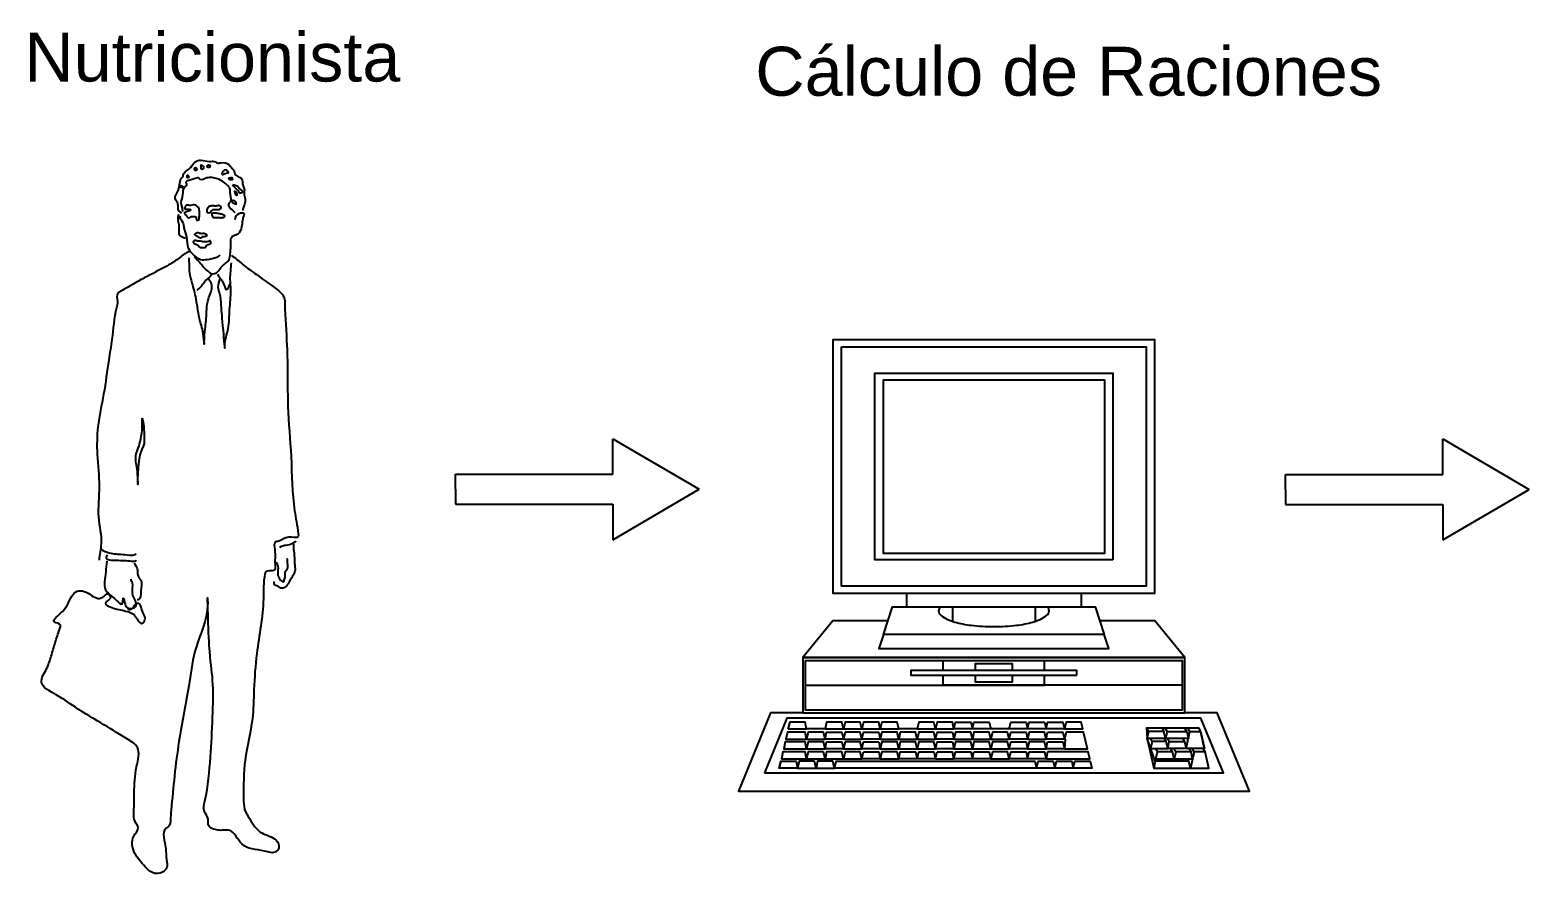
# Model space of a CAD drawing. Header units: millimetres. Extents: x -2164 to 11403, y -2702 to 3960.
# Drawn here: x -2164 to 2433, y 1372 to 3960 of the extents above; entities that cross this region are included whole.
import ezdxf

# ---------------------------------------------------------------- set-up
doc = ezdxf.new("R2010")
doc.units = ezdxf.units.MM
doc.header["$LTSCALE"] = 0.1
for name, color, linetype in [('Arrow', 7, 'Continuous'), ('Gates', 7, 'Continuous'), ('Hopper', 7, 'Continuous'), ('Texto', 7, 'Continuous')]:
    doc.layers.add(name, color=color, linetype=linetype)
doc.styles.get("Standard").update_dxf_attribs({"font": 'arial.ttf'})

# ---------------------------------------------------------------- blocks, each defined once
blk = doc.blocks.new('R45')
for points, start_tangent, end_tangent in [([(-60.40142264375754, 1569.830886427902), (-65.11026464609313, 1573.863136455264), (-68.47369245201116, 1585.959912903672), (-70.49174913571915, 1596.712606009627), (-75.87323362534516, 1606.121215773259), (-70.49174913571915, 1619.562075564121), (-65.11026464609313, 1637.707240236799), (-61.07410820486257, 1652.492183370116), (-57.71068039894453, 1656.524433397346), (-55.01993815413152, 1663.916904963939), (-47.62035390685196, 1671.309376530662), (-38.87544161104597, 1678.701848097386), (-28.11242955797934, 1691.470679400249), (-14.65867525983776, 1695.50292942761), (4.849249089034856, 1692.814762742702), (20.32106007062248, 1691.470679400249), (23.68448787680245, 1689.45454120334), (32.42940017260844, 1689.45454120334), (51.26468203405966, 1685.422291175979), (57.31885208492167, 1678.029819609386), (63.37302213604562, 1670.637348042794), (64.71839325838664, 1664.588959818524), (72.1179775056662, 1657.196488251931), (81.53557536244625, 1651.148100027662), (84.22636068107386, 1637.035185382214), (87.58978848725383, 1628.298630473299), (86.91710292588687, 1616.873908879214), (89.60784517069987, 1604.777132430805), (88.26247404835885, 1591.336272639943), (84.89904624244082, 1582.599691364441), (82.20826092342031, 1576.551303140172)], (-0.1612819526677423, 0.9869083704902295), (-0.7407756360426072, -0.6717525266388439)), ([(-24.63847404795524, 1675.503648492253), (-27.29492944467347, 1678.15761787058), (-29.9514279155992, 1675.945972327412), (-26.85221559458296, 1671.08041013909), (-24.1957171241811, 1674.176676986252), (-24.63847404795524, 1675.503648492253)], (-0.4540286707105047, 0.8909870740773135), (-0.4540286707105047, 0.8909870740773135)), ([(-15.78346478802268, 1683.465503894324), (-14.01248016543104, 1678.15761787058), (-13.569723241264, 1674.176676986252), (-10.02775399634265, 1674.176676986252), (-8.69948322410346, 1679.04226554116), (-10.91322477086214, 1683.023180058903), (-14.01248016543104, 1683.907827729614), (-15.78346478802268, 1683.465503894324)], (0.974438630799717, 0.2246538555315107), (0.974438630799717, 0.2246538555315107)), ([(6.353993751807138, 1679.926913211872), (7.239464525933727, 1682.580856223612), (3.254738356976304, 1684.350151564904), (0.5982398861815454, 1683.023180058903), (1.040996810348588, 1679.04226554116), (4.582966055400902, 1678.59994170587), (6.353993751807138, 1679.926913211872)], (-0.4002654294467872, 0.9163992503214846), (-0.4002654294467872, 0.9163992503214846)), ([(35.13267693086527, 1662.233907066307), (35.13267693086527, 1665.3301739136), (38.67464617604855, 1670.195762468509), (43.10217234285665, 1672.849705480381), (47.97241236001719, 1669.311114797798), (50.18615390677587, 1666.657145419602), (45.75867081338947, 1664.887850078179), (40.44567387232382, 1663.560878572309), (36.90366155345691, 1661.791583231017), (35.13267693086527, 1662.233907066307)], (-0.3459967410410458, 0.9382357140873372), (-0.3459967410410458, 0.9382357140873372)), ([(-58.28739724430488, 1634.367426342222), (-61.38660956532112, 1635.694397848092), (-61.38660956532112, 1630.828809293314), (-56.95912647219666, 1631.71348333035), (-58.28739724430488, 1634.367426342222)], (-0.6949385188570896, 0.7190691587105615), (-0.6949385188570896, 0.7190691587105615)), ([(-57.43849623660208, 1574.782772426472), (-61.12906140230189, 1595.941856678699), (-57.03799483757757, 1614.185715827851), (-52.32919590931851, 1633.002935354983), (-47.62035390685196, 1637.707240236799), (-49.63845366450551, 1644.427656948938), (-47.62035390685196, 1646.443795145846), (-38.20275605007191, 1649.804016685208), (-28.11242955797934, 1653.164211857984), (-22.05825950711733, 1654.508321567024), (-17.34946057846537, 1651.148100027662), (-0.5322784744057572, 1654.508321567024), (10.90341914002784, 1655.180350055023), (23.68448787680245, 1652.492183370116), (34.44749992986908, 1647.115823633845), (41.17435554222902, 1642.411545118484), (47.22852559296007, 1637.035185382214), (51.93736759529565, 1631.65885201253), (53.28273871776764, 1620.234104052121), (54.62810984023963, 1598.728744206666), (51.26468203405966, 1593.352384470396), (50.59199647295463, 1588.64807958858), (52.61005315679358, 1584.615829561219), (65.39107881949167, 1572.51905311281)], (0.04319115175488678, 0.9990668267989317), (0.743612933488267, -0.6686103537554398)), ([(-47.21864643774461, 1658.6952900174), (-46.33317566348705, 1654.272051664237), (-44.11943411685934, 1654.714375499527), (-44.56214796721179, 1659.579964054436), (-46.33317566348705, 1660.022287889726), (-47.21864643774461, 1658.6952900174)], (-0.99564254912143, 0.0932518867314814), (-0.99564254912143, 0.0932518867314814)), ([(60.81210471535451, 1649.406463109328), (54.61363699976937, 1649.848813311073), (50.18615390677587, 1652.502756322945), (55.05639392393641, 1653.829727828946), (59.92663394122792, 1652.945080158235), (60.36939086500206, 1649.848813311073), (60.81210471535451, 1649.406463109328)], (-0.311008223255302, 0.9504072206520636), (-0.311008223255302, 0.9504072206520636)), ([(81.17857863233075, 1624.636275598859), (74.53735399284051, 1629.944161622603), (70.55258474993752, 1635.252074012802), (65.68234473264602, 1637.021369354094), (61.69761856342666, 1637.463693189384), (60.81210471535451, 1636.579045518803), (62.58313241176074, 1633.925102506801), (67.45337242892128, 1629.059513951892), (71.4380985978787, 1625.07859943415), (74.53735399284051, 1621.097658549821), (76.75109553933726, 1618.001391702659), (81.6213355564978, 1618.443715537949), (81.17857863233075, 1624.636275598859)], (-0.5550682696150491, 0.8318047944479253), (-0.5550682696150491, 0.8318047944479253)), ([(68.78160012734588, 1592.788853990314), (63.02584626185126, 1600.750709392516), (60.81210471535451, 1601.193033227806), (59.48387701706088, 1597.654442545354), (63.02584626185126, 1593.231177825604), (65.68234473264602, 1591.904206319734), (68.78160012734588, 1592.788853990314)], (-0.5411240911076464, 0.8409427554970218), (-0.5411240911076464, 0.8409427554970218)), ([(64.79687395851943, 1622.424656422278), (66.5678585805872, 1617.116744032079), (69.66711397567997, 1612.693505678915), (70.10987089958508, 1614.905124855497), (68.78160012734588, 1618.001391702659), (65.68234473264602, 1622.424656422278), (64.79687395851943, 1622.424656422278)], (-0.4744519153345228, 0.8802814209304902), (-0.4744519153345228, 0.8802814209304902)), ([(-62.45316314019146, 1556.860430758832), (-68.00280825200025, 1566.840270010456), (-69.11273727420485, 1557.969298857097), (-66.89287922940275, 1543.553987212021), (-66.89287922940275, 1529.138675567076), (-65.78295020719816, 1519.158836315451), (-55.79354593262542, 1513.614469457149), (-51.35378676959954, 1511.396733260488)], (-0.9993161494835706, -0.03697611906798982), (0.7074449110815207, -0.7067684895245822)), ([(-63.56309216278896, 1564.622533813665), (-58.01340397729655, 1550.207222168719), (-54.81005064191413, 1535.968453189787), (-49.13392872479744, 1514.723337555544), (-44.69421263571712, 1488.110424095597), (-33.59487933880882, 1473.695112450652), (-15.83592883433448, 1461.497537002237), (-0.2968363742693327, 1461.497537002237), (23.01175924175186, 1467.041877494084), (30.7813054715225, 1472.586244352387)], (-0.8109450439477892, -0.5851223254128304), (0.4881773769636816, 0.872744434883924)), ([(-53.32717578813026, 1584.82652399192), (-49.43691074708477, 1588.389187257992), (-42.62894692509144, 1589.036958597055), (-36.14515749874408, 1589.684703569794), (-30.30975993711036, 1590.008589239391), (-25.77114610516583, 1588.389187257992), (-23.17762171986396, 1585.798154634256), (-19.61153107446444, 1582.883262707248), (-18.63896481410484, 1578.348968798971), (-18.3147904187208, 1563.450570762077), (-18.9631822835654, 1558.268505514476), (-19.61153107446444, 1555.029727918001), (-24.4743623756076, 1554.381982945262), (-26.09532050081179, 1556.649129899401), (-25.77114610516583, 1561.183423807808), (-28.68884488611366, 1562.802799422752), (-34.20002497828682, 1562.478940119741), (-37.44194122830231, 1562.478940119741), (-40.03542253978958, 1561.183423807808), (-43.27733878980507, 1559.564021826409), (-46.51921196613694, 1560.859538138211), (-48.78851888224017, 1564.098315734685), (-50.7336514028284, 1566.365462688824), (-52.35460952777066, 1568.632609643093), (-53.32717578813026, 1571.547527936295), (-50.40947700718243, 1573.16690355137), (-42.95312132073741, 1575.757936175105), (-39.38707374889054, 1577.377338156635), (-39.06285627969191, 1578.996713771579), (-40.35964000925014, 1579.644485110774), (-43.92568758083507, 1580.292230083513), (-48.14017009134113, 1580.292230083513), (-51.70621766292606, 1579.968344413915), (-53.00300139248429, 1581.911632064912), (-53.32717578813026, 1584.82652399192)], (0.03572650712033925, -0.9993616045701278), (0.03572650712033925, -0.9993616045701278)), ([(5.67514861858217, 1588.065301588395), (2.109101046866272, 1583.854893349584), (0.1639685264090076, 1578.348968798971), (-0.1602489430515561, 1574.138534193575), (2.433275442250306, 1570.899756597231), (7.620281139039434, 1573.16690355137), (11.18637178483186, 1577.053452487169), (16.37337748122809, 1578.672854468568), (22.20877504273085, 1578.672854468568), (26.09904008390731, 1578.672854468568), (29.01673886485514, 1578.996713771579), (31.610263250157, 1581.911632064912), (31.93443764541007, 1586.122040303722), (29.34095633431571, 1589.036958597055), (26.74743194901384, 1589.360817900197), (22.85716690783738, 1588.389187257992), (18.96690186692285, 1587.741442285253), (15.40081122113043, 1588.389187257992), (10.53797991972533, 1588.389187257992), (5.999366088042734, 1588.065301588395), (5.67514861858217, 1588.065301588395)], (-0.8811831952548866, -0.4727749743804006), (-0.8811831952548866, -0.4727749743804006)), ([(12.80732990964316, 1571.223642266828), (11.51054618008493, 1568.632609643093), (12.48311244018259, 1564.74608707388), (13.77989617013372, 1560.859538138211), (17.02176934633462, 1559.564021826409), (22.85716690783738, 1559.564021826409), (27.07160634426691, 1559.887907496006), (32.5828295101237, 1559.240136156681), (35.50052829107153, 1559.564021826409), (39.06661893686396, 1560.211793165472), (40.36335959221469, 1562.155054450013), (40.68753398786066, 1565.393832046488), (39.06661893686396, 1567.013234028018), (35.82470268645557, 1568.308750339951), (31.610263250157, 1569.280380982156), (28.04417260436458, 1570.252011624492), (23.50555877268198, 1570.899756597231), (18.64272747127688, 1571.547527936295), (15.40081122113043, 1571.547527936295), (12.80732990964316, 1571.223642266828)], (-0.9964048348705042, -0.08471956708271774), (-0.9964048348705042, -0.08471956708271774)), ([(66.29920648073312, 1555.751562660436), (75.17868173310126, 1570.166900671968), (86.27801502987859, 1570.166900671968), (84.0581569854694, 1557.969298857097), (81.83829894079827, 1541.33625101536), (76.28861075530585, 1525.812044905564), (70.73892257007537, 1520.267704413847), (58.52966025070054, 1514.723337555544), (55.19987318382482, 1509.178997063827), (55.19987318382482, 1495.872527150692), (54.08994416162022, 1480.34834740722), (54.08994416162022, 1468.15074559248)], (0.03031800314253572, 0.9995403036823723), (0.1484789068513957, -0.9889155748698746)), ([(-4.1015135171765, 1522.0820336791), (-10.31113738047134, 1523.245216697724), (-16.13266513647977, 1523.245216697724), (-18.84938096116821, 1524.408426082671), (-23.30310260380793, 1524.870248319166), (-26.99952843444771, 1523.245216697724), (-29.32814815171878, 1520.531105410097), (-24.67090871717664, 1516.653811104108), (-21.95419289261918, 1514.715163951048), (-18.07318874672637, 1512.388771547608), (-13.4159493119223, 1512.776516797989), (-11.47542570206861, 1514.715163951048), (-7.982517663069302, 1514.715163951048), (-3.713417409628164, 1515.490628085485), (-0.9967015853326302, 1518.592458257037), (-2.5490860142163, 1520.918850660608), (-4.1015135171765, 1522.0820336791)], (-0.8354128780974468, 0.5496228917257181), (-0.8354128780974468, 0.5496228917257181)), ([(-32.43296008330071, 1500.36914337887), (-32.04482090246165, 1504.246437684989), (-26.99952843444771, 1506.185084838049), (-22.73038510719198, 1504.634182935501), (-15.74456902932434, 1504.246437684989), (-9.923041273053968, 1503.083254666366), (-3.713417409628164, 1503.083254666366), (2.884345634898636, 1503.858718801064), (6.765349780922406, 1505.409647069937), (8.317777283751639, 1502.30779053193), (8.317777283751639, 1499.205960360378), (3.272441741923103, 1496.879567956938), (0.1676298104721354, 1495.716384938314), (-2.528872593713459, 1492.014635367676), (-5.265801838773768, 1489.900417112942), (-12.25166099032504, 1489.900417112942), (-16.52076124376617, 1489.900417112942), (-20.40176538992091, 1493.777737785385), (-23.11848121421644, 1495.716384938314), (-26.99952843444771, 1497.655032091374), (-29.32814815171878, 1498.430496225941), (-32.43296008330071, 1500.36914337887)], (-0.8090039442637701, 0.5878032138102537), (-0.8090039442637701, 0.5878032138102537)), ([(56.98261698923307, 1470.823487894719), (84.24626083672047, 1449.871533806123), (116.2286536903557, 1425.776802424261), (152.4054135292536, 1400.110656029115), (176.5232821377285, 1379.682498156217), (181.7662839434488, 1371.301705974249), (183.3086321464216, 1357.367635068476), (188.1321800238802, 1258.579157303138), (190.5439754995168, 1115.215400114954), (197.8067138717743, 996.5696248343374), (206.2479549626878, 868.8674694107394), (214.6892391274159, 814.6542710685098), (214.6819165592897, 807.905985001642), (191.769945688633, 806.7012484325751), (168.8580178919219, 797.063329513323), (160.4167768010084, 794.6538563751892), (159.2108790631901, 777.787544407729), (160.4167768010084, 736.8264746920831), (160.4167768010084, 730.8027654801626), (137.5048059304827, 723.5743460654994), (136.2989081926644, 719.9601363581678), (132.6812149792095, 660.9279917395397), (117.0046305352007, 532.0210733805507), (110.4359854671347, 446.7047787678675), (106.533832021436, 377.8324317020088), (89.62442863384786, 280.3715582379882), (85.72223211407254, 190.7075651976556), (88.32368210260756, 164.718007729236), (100.0301855135185, 142.6268904728568), (128.6461353860941, 108.8404525808801), (162.4649421614013, 91.94724681805383), (168.9685886695806, 73.75454340712895), (162.4649421614013, 64.65819170153554), (135.1497388201969, 65.9576893498961), (81.82007866850472, 82.85089511259139), (50.60272188160161, 115.3378353563385), (38.89617539674509, 115.3378353563385), (25.88896852853941, 115.3378353563385), (2.475918632640969, 128.3326272735794), (2.475918632640969, 141.3274191910823), (-6.629134789603995, 159.520096235683), (-5.328431332440232, 184.2101824220663), (7.678818609580048, 288.1684386616762), (12.88171858651913, 381.7308719140492), (12.88171858651913, 468.7958960243777), (5.077368621045025, 550.6630086410223), (1.090445681780693, 658.2044412571777), (1.090445681780693, 646.5091469881663), (-26.22475765968557, 546.4493309604659), (-41.92210373772832, 464.9328132434675), (-66.63585709052859, 324.589176548332), (-84.84600700935698, 163.4538938784608), (-86.68405774069834, 137.5318609299211), (-88.53851963888155, 127.3419073100013), (-96.88379201418138, 119.9310055834139), (-97.81100142636569, 72.6866224305777), (-95.95653952818247, 45.82217288416723), (-95.02928704192163, 27.29495811777451), (-105.2290213156666, 16.17861871125206), (-129.3374998076761, 15.25225929110456), (-146.0279584102536, 29.14767695780756), (-171.063689388131, 61.57028302418621), (-172.9181512867071, 101.4037908170212), (-162.7184170128312, 121.7837507899021), (-170.1364369021321, 135.679142089888), (-172.9075120260823, 159.4777780575168), (-171.9908988003153, 203.3034852157361), (-166.4274269576126, 265.36964545503), (-164.5729219852219, 310.7613097679641), (-190.2847844389325, 331.7486212875592), (-251.0444821060228, 368.739085773741), (-304.8249109327444, 401.1617182067057), (-355.8235823006835, 434.5106836931009), (-391.0590475524368, 465.0805972860326), (-378.7890509924764, 496.3156840857482), (-367.8778215469501, 526.2203981053099), (-358.2909862200031, 557.7510002571144), (-347.5760877461871, 590.7957494575603), (-346.1963867018057, 599.1054312805718), (-360.232285160484, 606.1166437473657), (-340.9329247795395, 631.5323350809704), (-319.0018765116693, 667.4648451148314), (-306.7204653600638, 678.858085148393), (-272.5080059404572, 669.2176350484006), (-257.5948638277187, 662.2064225814756), (-242.6817217151111, 667.4648451148314), (-236.5410592132539, 672.7232676481872), (-227.76862267658, 664.835633848088), (-238.2955034467741, 654.3187887813765), (-197.0650947979593, 633.2851250144085), (-169.8705846076919, 620.1390950475397), (-152.3257115339511, 603.4874324807533), (-147.9395363394287, 608.7458550141091), (-154.9574424949533, 637.6671525810452), (-161.098148070625, 649.936787581195), (-168.9933409540245, 648.1839712813016), (-182.1519957590353, 635.0379413144328), (-187.4154576810397, 635.9143362812829)], (0.8676710115005973, -0.4971388295049285), (-0.9966714279244754, 0.08152340007008724)), ([(-42.32454346338636, 1479.65021611777), (-64.9738925844722, 1465.507902862802), (-90.92632293561473, 1448.537153323217), (-127.7315314101579, 1428.737914766236), (-155.5714182899974, 1414.124195463788), (-207.4762359184679, 1383.953971130519), (-210.7792740752338, 1381.596914526926), (-211.5424148888851, 1362.686278610498), (-214.0265745666111, 1347.164313650173), (-224.8010873592139, 1272.613710811325), (-232.1330886106589, 1225.062659291165), (-244.2040405409934, 1143.661547596341), (-257.7839153055102, 1066.782733067732), (-259.2927950653539, 1001.963333705156), (-254.7501753580436, 925.7337670380148), (-256.2590551177564, 853.3772233091659), (-250.2235791524581, 791.5726975129728), (-254.7501753580436, 752.3795520822969)], (-0.962501523868538, -0.2712762734754777), (-0.02046086573318592, -0.9997906545739705)), ([(-43.2065683233086, 1465.288217467234), (-42.49925132267526, 1447.621894185395), (-41.79193432204193, 1429.955597270142), (-36.13331216803635, 1406.636066358034), (-26.938018862842, 1368.47685552897), (-17.74272555738571, 1317.597881390604), (-9.254749252955662, 1280.145318219533), (-7.132798250662745, 1261.772373646287), (-6.42543817582191, 1276.612053563113), (-2.181450023475918, 1322.544467729465), (2.769855129503412, 1367.770207871108), (11.25778836024983, 1398.862889387332), (10.55047135922359, 1403.102801701745), (3.477172130136751, 1415.11589098673)], (-0.02942671320846234, -0.9995669405046101), (-0.5225179430335064, 0.8526282890029121)), ([(-29.76732993958285, 1468.114808099206), (-17.03540855675237, 1453.981775840111), (-8.547432251929422, 1443.381981871113), (1.355178054160206, 1434.195509584424), (11.96510536088317, 1427.835627929708), (21.86775874078739, 1429.955597270142), (28.94101489605964, 1437.728774240844), (36.01431412540842, 1446.20859886954), (44.50229042996943, 1453.275128182249), (51.57558965944918, 1461.754952810945), (56.52689481242851, 1471.648072755495)], (0.4597696898350712, -0.888038193046314), (0.9950465662066644, 0.09940991439653557)), ([(29.64837497076951, 1416.529212669171), (25.40438681842352, 1396.036298755491), (28.94101489605964, 1381.903240130072), (32.47768604790326, 1353.637149245689), (37.42899120088259, 1294.278376844952), (41.67297935322858, 1254.705844333577), (41.67297935322858, 1256.82581367388), (49.45359558294876, 1298.518289159365), (52.99022366071586, 1343.037381643015), (55.81957781140227, 1388.969769442781), (54.40490073605906, 1415.11589098673), (57.23421181306185, 1453.275128182249)], (-0.1645527471815983, -0.9863682848687853), (0.07131381456658076, 0.9974539286864148)), ([(11.25778836024983, 1426.422332613722), (6.306483207270503, 1420.769124983453), (-2.888810098316753, 1412.289300354889), (-9.962109327403596, 1403.102801701745), (-17.74272555738571, 1393.916329415057), (-24.10870778583921, 1388.263121784788)], (-0.874354742772298, -0.4852873208642367), (-0.7428888030711134, -0.6694148386998667)), ([(24.69706981779018, 1426.422332613722), (33.89236312324647, 1413.702595670744), (38.84366827635677, 1403.809449359738), (41.67297935322858, 1396.742946413484), (45.20960743099567, 1390.383064758767), (48.03891850760556, 1392.503034099071), (54.40490073605906, 1403.809449359738)], (0.4193900267507265, -0.90780614971591), (0.5080535614127974, 0.8613254778164714)), ([(-153.170132853149, 1085.984112006037), (-158.0315427148744, 1031.34580713079), (-164.1082835049601, 1011.918863075065), (-167.1466323627683, 1002.812492112462), (-165.3236144333205, 966.9940697774946), (-163.5005965036107, 941.4961941690635), (-163.5005965036107, 934.818174734326), (-154.9931507828587, 1011.918863075065), (-150.7394279222208, 1020.418172522222), (-148.9164099929039, 1048.344399658519), (-151.3471149234392, 1078.091916807367), (-153.170132853149, 1085.984112006037)], (0.03572648723719679, -0.9993616052809366), (0.03572648723719679, -0.9993616052809366)), ([(-252.4474861464405, 779.5105138681029), (-227.6400900700392, 768.6676474480118), (-195.0803342618601, 765.5696931469356), (-170.2729381854588, 765.5696931469356), (-167.1720029076678, 767.1186702974737)], (0.8219703893979624, -0.569530226549006), (0.8800955498452818, 0.4747966123958038)), ([(203.2743892949075, 791.628568054708), (204.3173383566464, 773.9151015314492), (205.8817834858346, 752.0337822459041), (206.9247756211262, 736.404268470309), (207.4462716888374, 729.1105129527205), (201.188448097877, 714.522949184764), (190.758785187325, 696.2885340242719), (182.4150634735415, 687.431800762708), (176.6787359504233, 685.8688493851878), (166.2490730397403, 690.5577035178794), (158.4268473935372, 695.2465576504401), (158.9483003874338, 702.0193381643403)], (-0.02327238539487243, -0.9997291613622326), (0.6353815245157811, 0.7721983671984821)), ([(171.4639044951473, 783.2928097968324), (186.5869458674715, 787.9816639293931), (202.2314402335614, 792.6705180620847), (210.0536658795027, 795.2754458134368)], (0.8493865015190212, 0.5277713245689631), (0.5418444760290303, -0.8404787705806885)), ([(-236.4767929103109, 749.659112842819), (-239.1654676063918, 724.5889540476419), (-241.8541423026036, 701.3095001639667), (-240.0616637892963, 682.5068876591322), (-231.0994435176253, 672.6578788122206), (-214.0712422317883, 657.4367288638241), (-200.6279548987513, 649.3784512951315), (-197.9392802025395, 662.8088963318951), (-193.4581700665731, 648.483072472729), (-188.0808206742804, 639.5294424482199), (-168.3639877660462, 643.110905004658), (-169.2601839488198, 656.5413500414215), (-176.4299687806051, 674.4486100904396), (-176.4299687806051, 698.6234164299312), (-179.1186434768169, 707.5770464544403)], (-0.2097217501533794, -0.9777611096339451), (0.114732983084557, 0.9933963673139332)), ([(-235.5805536533298, 764.8802891578016), (-238.2692283498036, 757.7173904115116), (-219.448591624081, 752.3451965769855), (-199.7317156420322, 751.449844121038), (-182.7035143558023, 750.5544652987664), (-169.2601839488198, 750.5544652987664), (-166.5715092527389, 752.3451965769855)], (-0.6968188259670209, -0.7172471845730332), (0.733118195340941, 0.6801012510354926)), ([(-171.9488586450316, 746.0776502865119), (-164.7790738132462, 732.6472052497484), (-163.8828776304726, 716.5306764788184), (-155.8168535417062, 703.9955838980022), (-156.7130927982944, 679.8208039250967), (-158.5055282377871, 662.8088963318951), (-164.7790738132462, 658.3320813196406)], (0.2110305505364044, -0.9774794661476538), (-0.9917933646127894, 0.1278511709373153)), ([(162.5986867135216, 747.865929483356), (166.7705691071897, 737.9672198479602), (166.7705691071897, 720.7747546949759), (170.9424084273051, 708.2711436745521), (180.329122276511, 701.4983631606519), (181.8935674056993, 705.1452409195117), (183.9795086027298, 714.0019741810756), (183.9795086027298, 723.379682446197), (188.6728439902945, 730.1524629602281), (190.2372891194827, 739.5301712254804), (189.1943400581367, 750.470830868253), (188.6728439902945, 756.2016613747764)], (0.6535921181977083, -0.7568469746453592), (-0.3420318865772605, 0.9396883465087775))]:
    blk.add_spline(points, degree=3, dxfattribs=dict(start_tangent=start_tangent, end_tangent=end_tangent))
blk = doc.blocks.new('Business man')
blk.add_blockref('R45', (-19584.96297356231, 6507.961441839807))

msp = doc.modelspace()

# ---------------------------------------------------------------- linework, layer by layer
at = {"layer": 'Arrow'}
for p, q in [((-376.1951360984203, 2598.169387354417), (-376.1951360984203, 2707.198498727315)), ((-376.1951360984203, 2707.198498727315), (-111.9218716551222, 2552.26238714295)), ((2168.544340585537, 2597.662140537119), (2168.544340585537, 2706.691251910017)), ((2168.544340585537, 2706.691251910017), (2432.817605028835, 2551.755140325651)), ((-858.7811228411883, 2552.26238714295), (-858.7811228411883, 2598.169387354417)), ((-858.7811228411883, 2598.169387354417), (-376.1951360984203, 2598.169387354417)), ((1685.958353842769, 2551.755140325651), (1685.958353842769, 2597.662140537119)), ((1685.958353842769, 2597.662140537119), (2168.544340585537, 2597.662140537119)), ((-858.7811228411883, 2552.26238714295), (-858.7811228411883, 2506.355386931482)), ((-376.1951360984203, 2397.326275558584), (-111.9218716551222, 2552.26238714295)), ((1685.958353842769, 2551.755140325651), (1685.958353842769, 2505.848140114183)), ((2168.544340585537, 2396.819028741286), (2432.817605028835, 2551.755140325651)), ((-858.7811228411883, 2506.355386931482), (-376.1951360984203, 2506.355386931482)), ((-376.1951360984203, 2506.355386931482), (-376.1951360984203, 2397.326275558584)), ((1685.958353842769, 2505.848140114183), (2168.544340585537, 2505.848140114183)), ((2168.544340585537, 2505.848140114183), (2168.544340585537, 2396.819028741286))]:
    msp.add_line(p, q, dxfattribs=at)
at = {"layer": 'Hopper'}
for p, q in [((523.5475013962257, 2233.516337614692), (523.5475013962257, 2191.167513033016)), ((664.7102500018053, 2191.167513033016), (664.7102500018053, 2147.336347884245)), ((918.803197491861, 2191.167513033016), (918.803197491861, 2147.336347884245)), ((636.477700280681, 1996.362919957312), (636.477700280681, 2027.418724650533)), ((947.0357472129749, 1996.362919957312), (947.0357472129749, 2027.418724650533)), ((161.2046172749231, 1817.086229228208), (217.6697167171612, 1817.086229228208)), ((1383.442418376493, 1809.341421810129), (1376.639618343647, 1820.197408697537)), ((1393.180383387258, 1809.341421810129), (1386.377583354411, 1820.197408697537)), ((1437.92521198889, 1756.59744441802), (1426.229645449976, 1807.45955936636)), ((612.9254128127965, 1725.796362265349), (617.7943953181758, 1746.970774556187)), ((617.7943953181758, 1746.970774556187), (664.5215297496603, 1746.970774556187)), ((669.3905122550241, 1725.796362265349), (664.5215297496603, 1746.970774556187)), ((1277.081871970847, 1778.659070437583), (1271.123813162547, 1788.167009519286)), ((1319.922018886023, 1778.659070437583), (1313.963960077723, 1788.167009519286)), ((1329.659983896787, 1778.659070437583), (1323.701925088487, 1788.167009519286)), ((1339.993561237879, 1746.628671259326), (1333.190761205039, 1757.484658146734)), ((1396.458660680118, 1746.628671259326), (1389.655860647266, 1757.484658146734)), ((1406.275291154862, 1746.970774556192), (1399.472491122011, 1757.8267614436)), ((612.9254128127965, 1725.796362265349), (669.3905122550241, 1725.796362265349)), ((1389.91475382358, 1718.17028562741), (1385.350321810362, 1725.454258968483)), ((88.01890349250942, 1682.981618052904), (130.3677280741854, 1682.981618052904))]:
    msp.add_line(p, q, dxfattribs=at)
for points in [[(297.6871036272838, 2621.713896280051), (297.6871036272787, 2233.516337614692), (1285.826343866383, 2233.516337614692), (1285.826343866393, 2621.713896280051), (1285.826343866383, 3009.911454945416), (297.6871036272787, 3009.911454945416)], [(324.8609327338544, 2988.560589218822), (1258.652514759812, 2988.560589218822), (1258.652514759812, 2621.713896280051), (1258.652514759812, 2254.867203341285), (324.8609327338544, 2254.867203341285), (324.8609327338544, 2621.713896280051)], [(1156.380103395053, 2335.224097985021), (427.1333440986078, 2335.224097985021), (427.1333440986078, 2621.713896280051), (427.1333440986078, 2908.203694575097), (1156.380103395053, 2908.203694575097), (1156.380103395069, 2621.713896280051)], [(452.9195095073285, 2621.713896280051), (452.9195095073285, 2887.943136039671), (1130.593937986333, 2887.943136039671), (1130.593937986333, 2621.713896280051), (1130.593937986333, 2355.484656520437), (452.9195095073285, 2355.484656520437)], [(791.7567237468331, 2035.888489566869), (205.9313170336561, 2035.888489566869)], [(791.7567237468331, 2027.418724650533), (1369.088893725751, 2027.418724650533), (1369.088926157236, 1874.9629561565), (214.4245213364197, 1874.9629561565), (214.4245537679045, 2027.418724650533)], [(791.7567237468331, 2035.888489566869), (1377.58213046002, 2035.888489566869)], [(1045.849671236884, 1982.246645096739), (1045.849671236884, 1989.304782527025), (1045.849671236884, 1996.362919957312), (791.7567237468281, 1996.362919957312), (537.6637762567722, 1996.362919957312), (537.6637762567722, 1989.304782527025), (537.6637762567722, 1982.246645096739), (791.7567237468281, 1982.246645096739)], [(791.7567237468281, 2017.537332248145), (848.2218231890661, 2017.537332248145), (848.2218231890661, 1996.362919957312), (791.7567237468281, 1996.362919957312), (735.29162430459, 1996.362919957312), (735.29162430459, 2017.537332248145)], [(791.7567237468281, 1982.246645096739), (848.2218231890661, 1982.246645096739), (848.2218231890661, 1961.072232805906), (791.7567237468281, 1961.072232805906), (735.29162430459, 1961.072232805906), (735.29162430459, 1982.246645096739)], [(88.01890349250942, 1682.981618052904), (1495.494544001141, 1682.981618052904), (1426.795098436646, 1849.823128709549), (156.7183490570098, 1849.823128709549)], [(217.6697167171612, 1786.285147075527), (212.8007342117713, 1807.459559366365), (158.9909980018837, 1807.459559366365), (154.1220154964939, 1786.285147075527)], [(161.2046172749231, 1817.086229228208), (166.0735997803076, 1838.260641519052)], [(330.5999156016165, 1786.285147075527), (274.1348161593888, 1786.285147075527), (269.2658336540146, 1807.459559366365), (222.5386992225405, 1807.459559366365), (217.6697167171612, 1786.285147075527), (274.1348161593888, 1786.285147075527), (279.0037986647733, 1807.459559366365), (325.7309330962423, 1807.459559366365)], [(335.4688981070062, 1807.459559366365), (330.5999156016165, 1786.285147075527), (387.0650150438546, 1786.285147075527), (382.1960325384805, 1807.459559366365)], [(438.6611319807184, 1807.459559366365), (443.5301144860925, 1786.285147075527), (387.0650150438546, 1786.285147075527), (391.9339975492443, 1807.459559366365)], [(504.8641964337099, 1807.459559366365), (499.9952139283306, 1786.285147075527), (495.1262314229461, 1807.459559366365), (448.3990969914772, 1807.459559366365), (443.5301144860925, 1786.285147075527), (499.9952139283306, 1786.285147075527), (556.4603133705688, 1786.285147075527), (612.9254128127965, 1786.285147075527), (608.0564303074224, 1807.459559366365), (561.3292958759429, 1807.459559366365), (556.4603133705688, 1786.285147075527), (551.5913308651842, 1807.459559366365)], [(664.5215297496603, 1807.459559366365), (669.3905122550241, 1786.285147075527), (612.9254128127965, 1786.285147075527), (617.7943953181758, 1807.459559366365)], [(725.8556116972725, 1817.086229228208), (669.3905122550241, 1817.086229228208), (674.2594947604139, 1838.260641519052), (720.9866291918828, 1838.260641519052)], [(669.3905122550241, 1786.285147075527), (725.8556116972725, 1786.285147075527), (782.3207111395054, 1786.285147075527), (838.7858105817381, 1786.285147075527), (833.9168280763538, 1807.459559366365), (787.1896936448848, 1807.459559366365), (782.3207111395054, 1786.285147075527), (777.4517286341207, 1807.459559366365), (730.7245942026518, 1807.459559366365), (725.8556116972725, 1786.285147075527), (720.9866291918828, 1807.459559366365), (674.2594947604139, 1807.459559366365)], [(956.5849919715886, 1807.459559366365), (1003.312126403068, 1807.459559366365), (1008.181108908442, 1786.285147075527), (951.716009466204, 1786.285147075527), (946.8470269608299, 1807.459559366365), (900.1198925293504, 1807.459559366365), (895.2509100239658, 1786.285147075527), (838.7858105817381, 1786.285147075527), (843.6547930871125, 1807.459559366365), (890.3819275185917, 1807.459559366365), (895.2509100239658, 1786.285147075527), (951.716009466204, 1786.285147075527)], [(946.8470269608299, 1838.260641519052), (951.716009466204, 1817.086229228208), (895.2509100239658, 1817.086229228208), (900.1198925293504, 1838.260641519052)], [(1008.181108908442, 1817.086229228208), (951.716009466204, 1817.086229228208), (956.5849919715886, 1838.260641519052), (1003.312126403068, 1838.260641519052), (1008.181108908442, 1817.086229228208), (1064.64620835068, 1817.086229228208), (1059.777225845296, 1838.260641519052), (1013.050091413827, 1838.260641519052)], [(1008.181108908442, 1756.59744441803), (1078.555394162633, 1756.59744441802), (1066.859827623714, 1807.45955936636), (1013.050091413827, 1807.459559366365), (1008.181108908442, 1786.285147075527), (1010.576572053182, 1786.285147075527)], [(217.6697167171612, 1725.796362265349), (212.8007342117713, 1746.970774556187), (145.08181218992, 1746.970774556192), (140.212829684525, 1725.796362265349)], [(217.6697167171612, 1756.59744441803), (212.8007342117713, 1777.771856708863), (152.1644139683335, 1777.771856708868), (147.2954314629541, 1756.59744441803)], [(330.5999156016165, 1756.59744441803), (274.1348161593888, 1756.59744441803), (269.2658336540146, 1777.771856708863), (222.5386992225405, 1777.771856708863), (217.6697167171612, 1756.59744441803), (274.1348161593888, 1756.59744441803), (279.0037986647733, 1777.771856708863), (325.7309330962423, 1777.771856708863)], [(269.2658336540146, 1746.970774556187), (222.5386992225405, 1746.970774556187), (217.6697167171612, 1725.796362265349), (274.1348161593888, 1725.796362265349)], [(330.5999156016165, 1725.796362265349), (325.7309330962423, 1746.970774556187), (279.0037986647733, 1746.970774556187), (274.1348161593888, 1725.796362265349), (330.5999156016165, 1725.796362265349), (387.0650150438546, 1725.796362265349), (382.1960325384805, 1746.970774556187), (335.4688981070062, 1746.970774556187)], [(335.4688981070062, 1777.771856708863), (330.5999156016165, 1756.59744441803), (387.0650150438546, 1756.59744441803), (382.1960325384805, 1777.771856708863)], [(438.6611319807184, 1777.771856708863), (443.5301144860925, 1756.59744441803), (387.0650150438546, 1756.59744441803), (391.9339975492443, 1777.771856708863)], [(391.9339975492443, 1746.970774556187), (438.6611319807184, 1746.970774556187), (443.5301144860925, 1725.796362265349), (387.0650150438546, 1725.796362265349)], [(504.8641964337099, 1777.771856708863), (499.9952139283306, 1756.59744441803), (495.1262314229461, 1777.771856708863), (448.3990969914772, 1777.771856708863), (443.5301144860925, 1756.59744441803), (499.9952139283306, 1756.59744441803), (556.4603133705688, 1756.59744441803), (612.9254128127965, 1756.59744441803), (608.0564303074224, 1777.771856708863), (561.3292958759429, 1777.771856708863), (556.4603133705688, 1756.59744441803), (551.5913308651842, 1777.771856708863)], [(495.1262314229461, 1746.970774556187), (448.3990969914772, 1746.970774556187), (443.5301144860925, 1725.796362265349), (499.9952139283306, 1725.796362265349)], [(556.4603133705688, 1725.796362265349), (499.9952139283306, 1725.796362265349), (504.8641964337099, 1746.970774556187), (551.5913308651842, 1746.970774556187)], [(612.9254128127965, 1725.796362265349), (556.4603133705688, 1725.796362265349), (561.3292958759429, 1746.970774556187), (608.0564303074224, 1746.970774556187)], [(664.5215297496603, 1777.771856708863), (669.3905122550241, 1756.59744441803), (612.9254128127965, 1756.59744441803), (617.7943953181758, 1777.771856708863)], [(669.3905122550241, 1756.59744441803), (725.8556116972725, 1756.59744441803), (782.3207111395054, 1756.59744441803), (838.7858105817381, 1756.59744441803), (833.9168280763538, 1777.771856708863), (787.1896936448848, 1777.771856708863), (782.3207111395054, 1756.59744441803), (777.4517286341207, 1777.771856708863), (730.7245942026518, 1777.771856708863), (725.8556116972725, 1756.59744441803), (720.9866291918828, 1777.771856708863), (674.2594947604139, 1777.771856708863)], [(725.8556116972725, 1725.796362265349), (669.3905122550241, 1725.796362265349), (674.2594947604139, 1746.970774556187), (720.9866291918828, 1746.970774556187)], [(730.7245942026518, 1746.970774556187), (777.4517286341207, 1746.970774556187), (782.3207111395054, 1725.796362265349), (725.8556116972725, 1725.796362265349)], [(787.1896936448848, 1746.970774556187), (782.3207111395054, 1725.796362265349), (838.7858105817381, 1725.796362265349), (833.9168280763538, 1746.970774556187)], [(956.5849919715886, 1777.771856708863), (1003.312126403068, 1777.771856708863), (1008.181108908442, 1756.59744441803), (951.716009466204, 1756.59744441803), (946.8470269608299, 1777.771856708863), (900.1198925293504, 1777.771856708863), (895.2509100239658, 1756.59744441803), (838.7858105817381, 1756.59744441803), (843.6547930871125, 1777.771856708863), (890.3819275185917, 1777.771856708863), (895.2509100239658, 1756.59744441803), (951.716009466204, 1756.59744441803)], [(956.5849919715886, 1746.970774556187), (951.716009466204, 1725.796362265349), (895.2509100239658, 1725.796362265349), (838.7858105817381, 1725.796362265349), (843.6547930871125, 1746.970774556187), (890.3819275185917, 1746.970774556187), (895.2509100239658, 1725.796362265349), (900.1198925293504, 1746.970774556187), (946.8470269608299, 1746.970774556187), (951.716009466204, 1725.796362265349), (1008.181108908442, 1725.796362265349), (1085.637995941052, 1725.796362265349), (1080.769013435678, 1746.970774556192)], [(241.6514737430987, 1718.17028562741), (194.9243393116298, 1718.17028562741), (190.0553568062451, 1696.995873336566), (246.5204562484832, 1696.995873336566)]]:
    msp.add_lwpolyline(points, close=True, dxfattribs=at)
for points in [[(297.6871036272787, 2233.516337614692), (791.7567237468331, 2233.516337614692), (1285.826343866383, 2233.516337614692)], [(791.7567237468331, 2233.516337614692), (1059.965946097451, 2233.516337614692), (1059.965946097451, 2191.167513033016)], [(452.9661270934256, 2106.469863869664), (481.1986768145342, 2191.167513033016), (523.5475013962257, 2191.167513033016), (1059.965946097451, 2191.167513033016), (1102.314770679122, 2191.167513033016), (1130.547320400241, 2106.469863869664)], [(205.9313170336404, 1866.49319124017), (107.1173930097264, 1866.49319124017), (8.303468985822832, 1626.516518610672), (1575.209978507838, 1626.516518610672), (1476.396054483929, 1866.49319124017), (1377.58213046002, 1866.49319124017), (1377.58213046002, 2035.888489566869), (1285.826343866383, 2148.81868845134), (1116.431045539689, 2148.81868845134)], [(467.0824019539876, 2148.81868845134), (297.6871036272787, 2148.81868845134), (205.9313170336561, 2035.888489566869), (205.9313170336353, 1866.49319124017), (1377.58213046002, 1866.49319124017)], [(791.7567237468331, 2064.121039287988), (1144.663595260798, 2064.121039287988), (1130.547320400241, 2106.469863869664), (452.9661270934256, 2106.469863869664), (438.8498522328634, 2064.121039287988), (791.7567237468331, 2064.121039287988)], [(214.4245537679045, 1951.190840403518), (791.7567237468281, 1951.190840403518), (947.0357472129749, 1951.190840403518), (947.0357472129749, 1982.246645096739)], [(1369.088893725751, 1951.190840403518), (791.7567237468281, 1951.190840403518), (636.477700280681, 1951.190840403518), (636.477700280681, 1982.246645096739)], [(556.4603133705688, 1817.086229228208), (612.9254128127965, 1817.086229228208), (669.3905122550241, 1817.086229228208), (664.5215297496603, 1838.260641519052), (617.7943953181758, 1838.260641519052), (612.9254128127965, 1817.086229228208), (608.0564303074224, 1838.260641519052), (561.3292958759429, 1838.260641519052), (556.4603133705688, 1817.086229228208), (499.9952139283306, 1817.086229228208), (495.1262314229461, 1838.260641519052), (448.3990969914772, 1838.260641519052), (443.5301144860925, 1817.086229228208), (438.6611319807184, 1838.260641519052), (391.9339975492443, 1838.260641519052), (387.0650150438546, 1817.086229228208), (382.1960325384805, 1838.260641519052), (335.4688981070062, 1838.260641519052), (330.5999156016165, 1817.086229228208), (325.7309330962423, 1838.260641519052), (279.0037986647733, 1838.260641519052), (274.1348161593888, 1817.086229228208), (217.6697167171612, 1817.086229228208), (212.8007342117713, 1838.260641519052), (166.0735997803076, 1838.260641519052)], [(274.1348161593888, 1817.086229228208), (330.5999156016165, 1817.086229228208), (387.0650150438546, 1817.086229228208), (443.5301144860925, 1817.086229228208), (499.9952139283306, 1817.086229228208)], [(838.7858105817381, 1817.086229228208), (843.6547930871125, 1838.260641519052), (890.3819275185917, 1838.260641519052), (895.2509100239658, 1817.086229228208), (838.7858105817381, 1817.086229228208), (782.3207111395054, 1817.086229228208), (725.8556116972725, 1817.086229228208), (730.7245942026518, 1838.260641519052), (777.4517286341207, 1838.260641519052), (782.3207111395054, 1817.086229228208)], [(1259.955055193681, 1820.197408697537), (1261.888872721158, 1788.167009519286), (1266.757855226527, 1809.341421810129)], [(1306.682189625161, 1820.197408697537), (1313.484989658001, 1809.341421810129), (1266.757855226527, 1809.341421810129), (1259.955055193681, 1820.197408697537), (1418.994117689421, 1820.197408697542), (1425.796917722267, 1809.341421810129), (1437.721200275874, 1757.484658146745), (1324.791001391403, 1757.484658146745), (1319.922018886023, 1778.659070437583), (1277.081871970847, 1778.659070437583), (1272.212889465452, 1757.484658146734), (1324.791001391403, 1757.484658146745), (1329.659983896787, 1778.659070437583), (1376.387118328261, 1778.659070437583), (1370.429059519961, 1788.167009519286)], [(1316.420154635919, 1820.197408697537), (1323.22295466876, 1809.341421810129), (1383.442418376493, 1809.341421810129), (1388.311400881873, 1788.167009519286), (1261.795563372466, 1788.167009519286)], [(1323.22295466876, 1809.341421810129), (1318.353972163381, 1788.167009519286), (1313.484989658001, 1809.341421810129)], [(1376.387118328261, 1778.659070437583), (1381.256100833635, 1757.484658146745), (1393.180383387258, 1809.341421810129), (1425.796917722267, 1809.341421810135)], [(1286.722519949868, 1718.17028562741), (1261.879605696793, 1788.167009519286), (1281.853537444488, 1696.995873336566)], [(1440.13883126194, 1746.970774556192), (1406.275291154862, 1746.970774556192), (1394.783736328954, 1696.995873336566), (1389.91475382358, 1718.17028562741), (1286.722519949868, 1718.17028562741), (1281.853537444488, 1696.995873336566), (1367.550926734699, 1696.995873336566), (1451.248835771187, 1696.995873336566), (1439.75728094529, 1746.970774556192), (1432.954480912454, 1757.8267614436)], [(1285.429145915355, 1725.454258968483), (1401.327643185497, 1725.454258968483), (1396.458660680118, 1746.628671259326), (1349.731526248643, 1746.628671259326), (1342.928726215797, 1757.484658146734)], [(1288.397444301021, 1725.454258968483), (1293.266426806405, 1746.628671259326), (1286.463626773564, 1757.484658146734)], [(138.4592398693916, 1718.17028562741), (133.5902573640123, 1696.995873336566), (138.4592398693916, 1718.17028562741), (185.1863743008606, 1718.17028562741), (190.0553568062451, 1696.995873336566), (133.5902573640123, 1696.995873336566)], [(922.4837196182266, 1696.995873336566), (866.0186201759936, 1696.995873336566), (809.5535207337609, 1696.995873336566), (302.985555690711, 1696.995873336566), (298.1165731853367, 1718.17028562741), (251.3894387538573, 1718.17028562741), (246.5204562484832, 1696.995873336566), (302.985555690711, 1696.995873336566), (307.8545381960903, 1718.17028562741), (917.6147371128525, 1718.17028562741), (922.4837196182266, 1696.995873336566), (927.3527021236059, 1718.17028562741), (974.0798365550854, 1718.17028562741), (978.9488190604595, 1696.995873336566), (983.8178015658441, 1718.17028562741), (1030.544935997323, 1718.17028562741), (1035.413918502697, 1696.995873336566), (1040.282901008082, 1718.17028562741), (1087.010035439551, 1718.17028562741), (1091.87901794493, 1696.995873336566), (1008.181108908442, 1696.995873336566), (951.716009466204, 1696.995873336566), (895.2509100239658, 1696.995873336566)], [(1349.731526248643, 1746.628671259326), (1344.862543743259, 1725.454258968483), (1339.993561237879, 1746.628671259326), (1293.266426806405, 1746.628671259326)]]:
    msp.add_lwpolyline(points, dxfattribs=at)
msp.add_lwpolyline([(627.292768579322, 2191.167513033016, 0.1961334464720712), (622.3614254201294, 2179.079715887033, 0.2473149572434326), (629.8704513337088, 2164.827163666987, 0.08125215472851235), (671.9761595988996, 2145.063823246163, 0.03992315145590581), (722.1589008869986, 2135.053328552573, 0.02928145994339063), (791.7567237468331, 2130.973979178086, 0.02928145994340553), (861.3545466066887, 2135.053328552578, 0.03992315145589943), (911.5372878947667, 2145.063823246163, 0.08125215472849599), (953.642996159947, 2164.827163666987, 0.2473149572434769), (961.1520220735317, 2179.079715887033, 0.1961334464721677), (956.2206789143495, 2191.167513033016)], format="xyb", dxfattribs=at)

# ---------------------------------------------------------------- block references
at = {"layer": 'Gates', "xscale": 1.3, "yscale": 1.3, "zscale": 1.3}
msp.add_blockref('Business man', (23839.97309495796, -7103.583722915504), dxfattribs=at)

# ---------------------------------------------------------------- texts
at = {"layer": 'Texto', "char_height": 150, "attachment_point": 1}
for s, width, insert in [('Nutricionista', 1240.229972562505, (-2181.030207715845, 3952.269061049759)), ('Cálculo de Raciones', 2071.576975536271, (60.35302246674473, 3908.727508717297))]:
    msp.add_mtext_dynamic_manual_height_columns(s, width=width, gutter_width=12.5, heights=[174.8983078660965], dxfattribs=dict(at, insert=insert))

doc.saveas('drawing.dxf')
